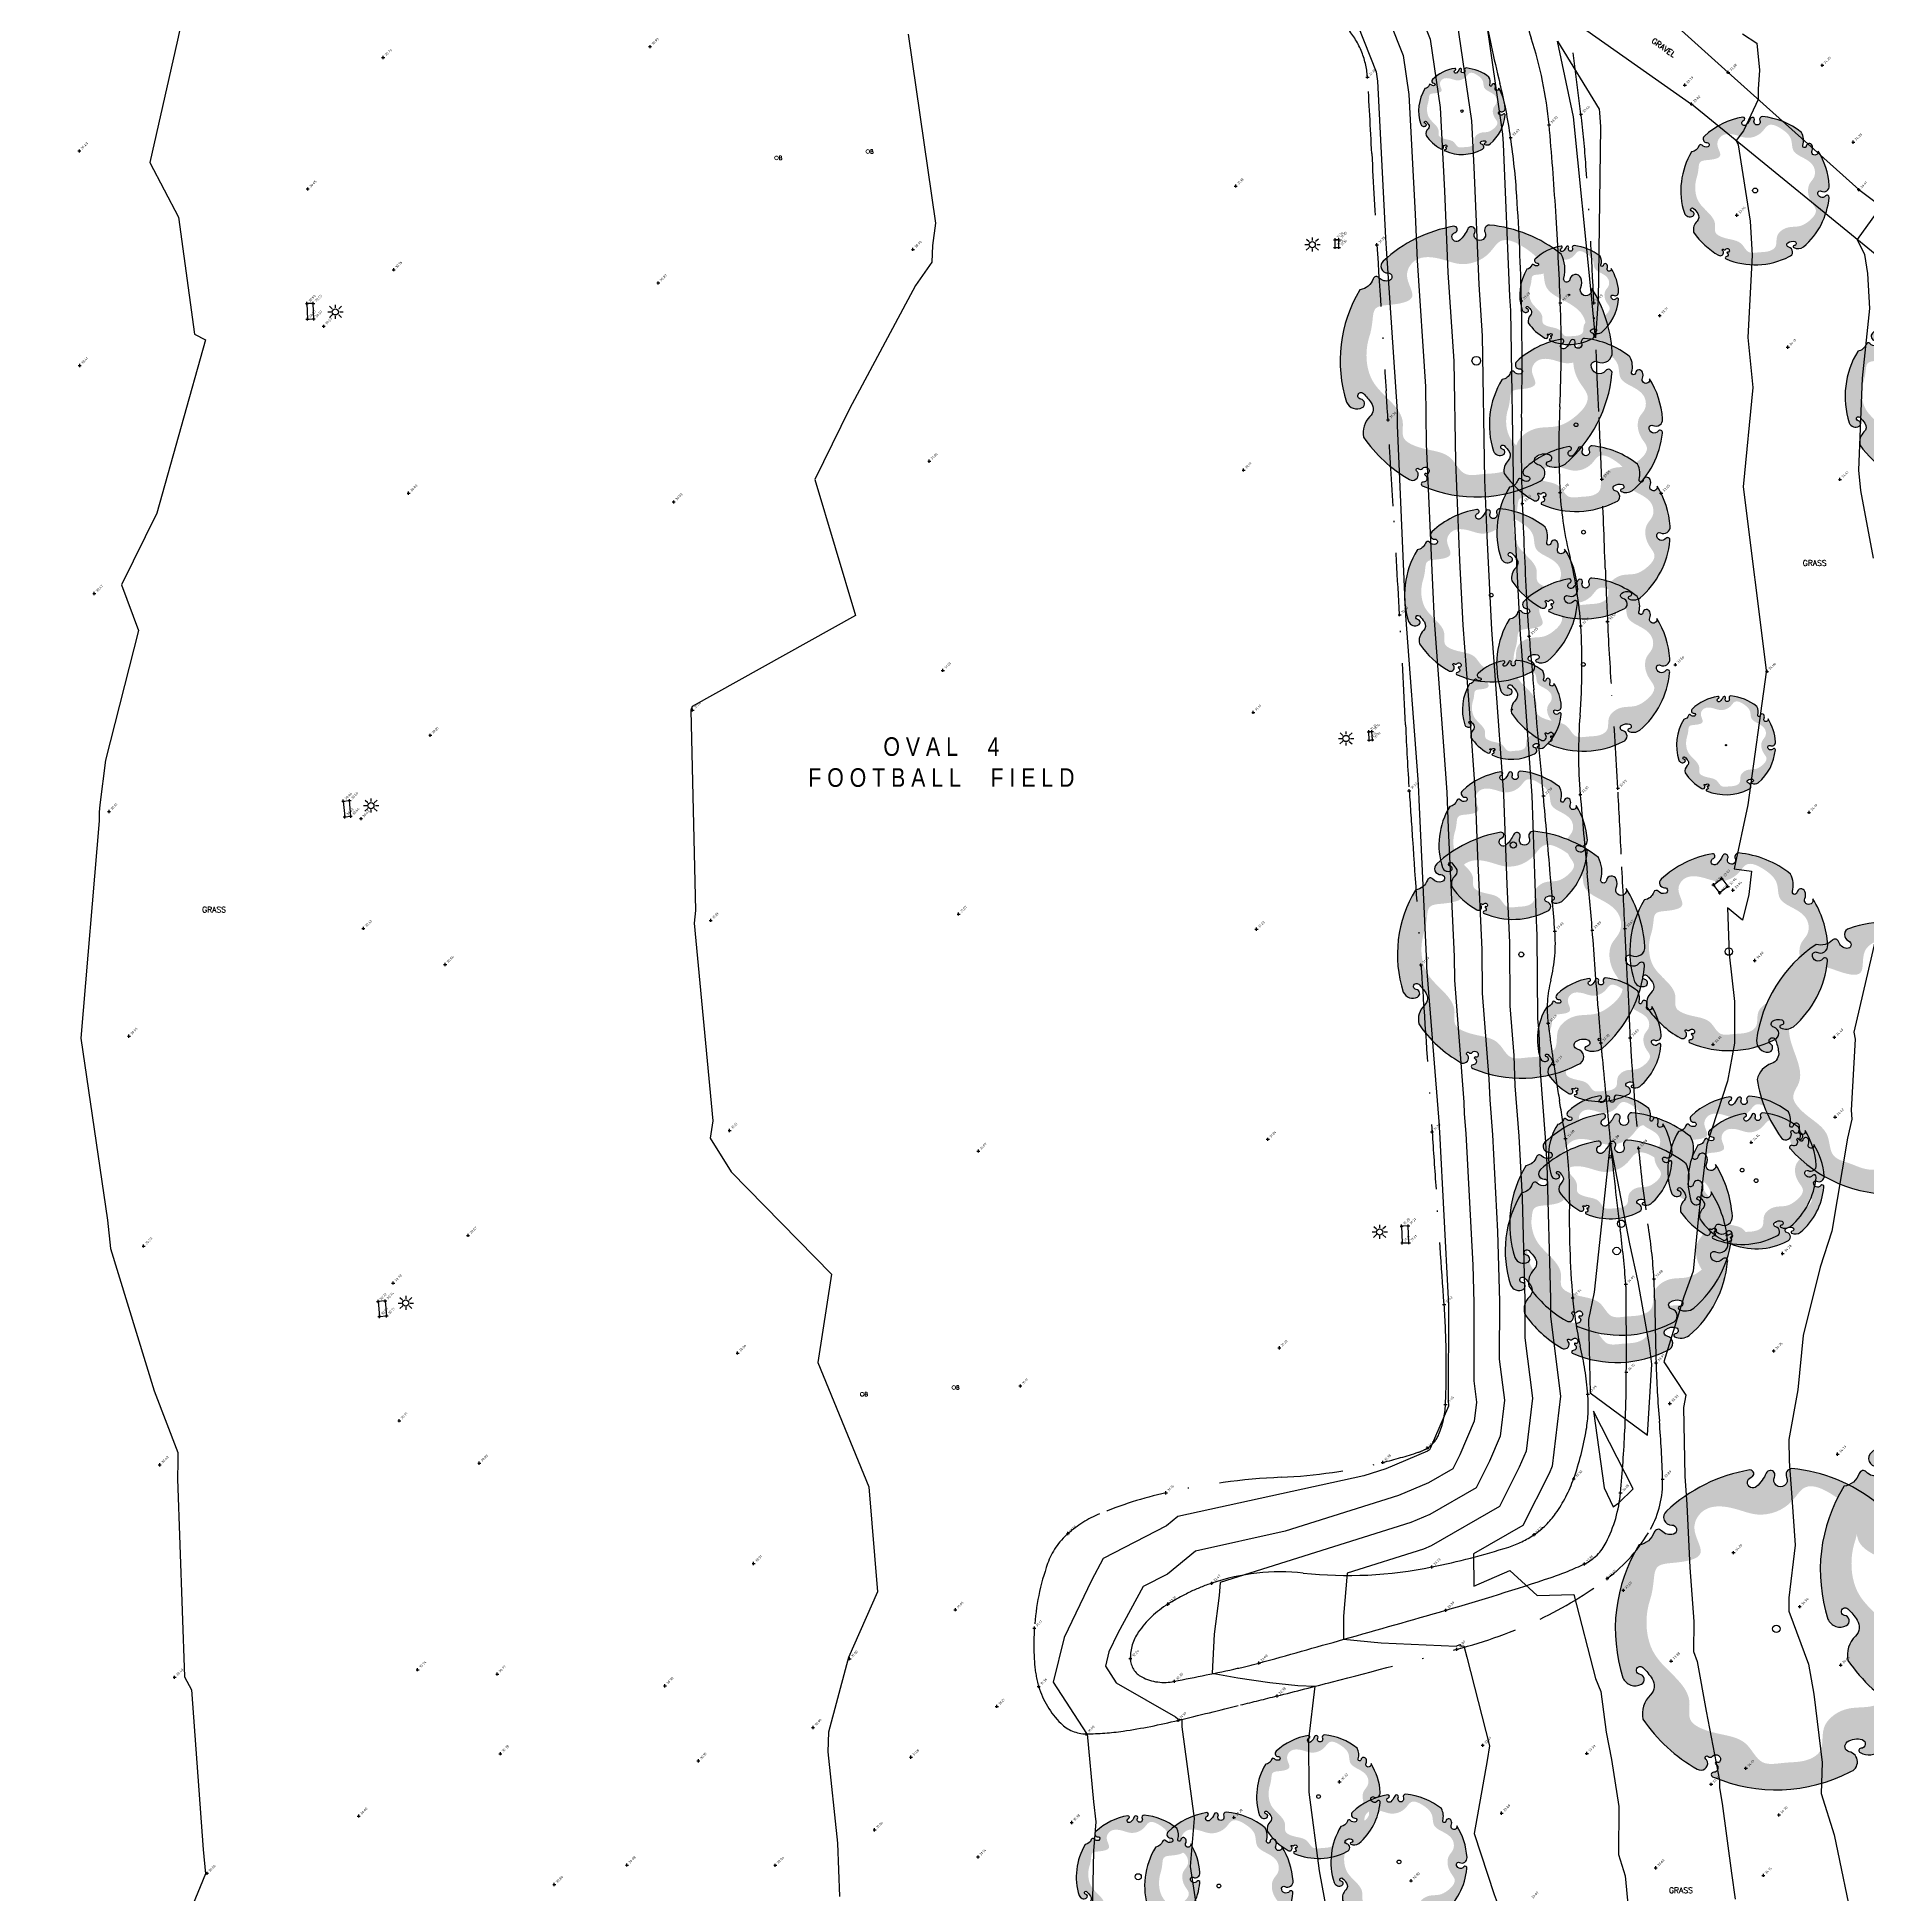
# Model space of a CAD drawing. Header units: metres. Extents: x 245957 to 247358, y 7418632 to 7419642.
# Drawn here: x 246593.6 to 246741.4, y 7418856.2 to 7419006.2 of the extents above; entities that cross this region are included whole.
import ezdxf
from ezdxf.enums import TextEntityAlignment as Align

# ---------------------------------------------------------------- set-up
doc = ezdxf.new("R2010")
doc.units = ezdxf.units.M
doc.linetypes.add('DASHDOT', pattern=[10, 5, -2.5, 0, -2.5])
doc.linetypes.add('PHANTOM', pattern=[2.5, 1.25, -0.25, 0.25, -0.25, 0.25, -0.25])
for name, color, linetype in [('-TEXT', 7, 'Continuous'), ('017_NAIL-L', 8, 'Continuous'), ('102_TOP_OF_BANK', 37, 'PHANTOM'), ('102_TOP_OF_BANK-L', 37, 'PHANTOM'), ('102_TOP_OF_BANK-S', 37, 'PHANTOM'), ('103_TOE_OF_BATTER', 37, 'DASHDOT'), ('103_TOE_OF_BATTER-L', 37, 'DASHDOT'), ('103_TOE_OF_BATTER-S', 37, 'DASHDOT'), ('104_EXISTING_SURFACE-L', 35, 'Continuous'), ('104_EXISTING_SURFACE-S', 35, 'Continuous'), ('201_SINGLE_TREE-H', 63, 'Continuous'), ('201_SINGLE_TREE-S', 96, 'Continuous'), ('405_EDGE_FORMATION', 33, 'Continuous'), ('405_EDGE_FORMATION-L', 33, 'Continuous'), ('405_EDGE_FORMATION-S', 33, 'Continuous'), ('EX-BOLLARD_(SLS)', 89, 'Continuous'), ('Surface_Contours_Major', 4, 'Continuous'), ('Surface_Contours_Minor', 253, 'Continuous')]:
    doc.layers.add(name, color=color, linetype=linetype)
for name, color, linetype, true_color in [('762_UNCLASSIFIED_PIT', 7, 'Continuous', 0xff64ac), ('762_UNCLASSIFIED_PIT-L', 7, 'Continuous', 0xff64ac), ('762_UNCLASSIFIED_PIT-S', 7, 'Continuous', 0xff64ac), ('EX-ELECT_PIT_(SLS)', 7, 'Continuous', 0xffa500), ('EX-LIGHT_(SLS)', 7, 'Continuous', 0xffa500)]:
    doc.layers.add(name, color=color, linetype=linetype, true_color=true_color)
doc.styles.add('BOLD', font='ARIALN.TTF')
doc.styles.add('ISO2.5', font='isocp.shx', dxfattribs={"height": 2.5})
doc.styles.get("Standard").update_dxf_attribs({"font": 'SIMPLEX.shx'})

# ---------------------------------------------------------------- blocks, each defined once
blk = doc.blocks.new('201T')
at = {"layer": '201_SINGLE_TREE-S'}
blk.add_circle((0, 0), 0.5, dxfattribs=at)
blk = doc.blocks.new('201C')
at = {"layer": '201_SINGLE_TREE-H', "transparency": 33554534}
h = blk.add_hatch(color=256, dxfattribs=at)
h.paths.add_polyline_path([(-0.3717, -0.3344, 0.222926), (0.0196, -0.4996, 0.770799), (0.0439, -0.4417, -0.650302), (0.0511, -0.4116, -0.234737), (0.0964, -0.4247, -0.847312), (0.0816, -0.4475, 0.78443), (0.0732, -0.4583, 0.276934), (0.1352, -0.4813, 0.193599), (0.4309, -0.2536, 0.800435), (0.4144, -0.2337, -0.75216), (0.3757, -0.1925, -0.528914), (0.4006, -0.1909, 0.594112), (0.4663, -0.1804, 0.123805), (0.4962, 0.0616, -1.41759), (0.4607, 0.0811, 0.206906), (0.4758, 0.1133, 0.759729), (0.4374, 0.1252, -1.073307), (0.4187, 0.1392, 0.194379), (0.4474, 0.2231, 0.144612), (0.2544, 0.4304, 0.53339), (0.2277, 0.4128, -1.592592), (0.1939, 0.4293, 1.030038), (0.1758, 0.4513, -0.10361), (0.1314, 0.4262, -1.238487), (0.1282, 0.4593, 0.884725), (0.1336, 0.4818, 0.147549), (-0.1551, 0.4753, 0.71725), (-0.1579, 0.4291, -0.864032), (-0.1646, 0.4015, -0.310704), (-0.1946, 0.4266, 0.58143), (-0.2167, 0.4321, -0.281558), (-0.2766, 0.4162), (-0.2775, 0.4159, 0.217121), (-0.4959, 0.0634), (-0.4959, 0.0634, 0.440011), (-0.4522, 0.021, 0.723973), (-0.4442, 0.0516, -1.384648), (-0.4262, 0.0659, -0.051107), (-0.4149, 0.0223, -0.361502), (-0.441, -0.0208, 0.256822), (-0.4937, -0.0791, 0.116166), (-0.4065, -0.2911, 0.67803), (-0.3682, -0.2843, 0.170035), (-0.3696, -0.274, -1.054701), (-0.3596, -0.2696, 0.431903), (-0.3468, -0.2749, -0.910728), (-0.3329, -0.2993, -0.42046), (-0.3418, -0.2976, 1.007885), (-0.3479, -0.3018, -0.766634), (-0.3646, -0.3216, 0.938602), (-0.3717, -0.3344)])
edge = h.paths.add_edge_path(flags=16)
edge.add_spline(control_points=[(-0.3177, 0.2468), (-0.303, 0.2628), (-0.2856, 0.2893), (-0.256, 0.3411), (-0.1928, 0.3155), (-0.0921, 0.286), (-0.1162, 0.3941), (-0.0359, 0.4462), (0.0392, 0.3985), (0.1028, 0.3299), (0.1957, 0.3214), (0.2784, 0.3804), (0.3442, 0.2961), (0.3785, 0.2147), (0.3303, 0.1307), (0.3915, 0.0592), (0.4378, -0.0139), (0.4055, -0.0919), (0.3459, -0.1091), (0.3102, -0.1666), (0.3057, -0.2282), (0.3286, -0.3091), (0.2408, -0.3447), (0.1647, -0.3496), (0.103, -0.3142), (0.0463, -0.3153), (0.0047, -0.3356), (-0.0139, -0.3682), (-0.0327, -0.4069), (-0.0927, -0.4151), (-0.1463, -0.3868), (-0.23, -0.3665), (-0.2245, -0.2773), (-0.2864, -0.2294), (-0.3344, -0.1941), (-0.3737, -0.1409), (-0.3276, -0.0866), (-0.344, -0.0009), (-0.3866, 0.0828), (-0.3665, 0.1796), (-0.3359, 0.2271), (-0.3177, 0.2468)], knot_values=[0, 0, 0, 0, 0.064972, 0.101243, 0.15652, 0.245586, 0.324463, 0.387907, 0.486094, 0.554514, 0.671826, 0.728629, 0.823661, 0.919885, 0.989953, 1.075257, 1.171704, 1.23593, 1.293575, 1.346478, 1.426142, 1.479146, 1.570817, 1.644481, 1.712561, 1.774901, 1.807, 1.846291, 1.885582, 1.928182, 2.007036, 2.074591, 2.151638, 2.226455, 2.293426, 2.340744, 2.397548, 2.47317, 2.587294, 2.673595, 2.754259, 2.754259, 2.754259, 2.754259], degree=3, periodic=0)
at = {"layer": '201_SINGLE_TREE-S'}
blk.add_lwpolyline([(-0.3717, -0.3344, 0.222926), (0.0196, -0.4996, 0.770799), (0.0439, -0.4417, -0.650302), (0.0511, -0.4116, -0.234737), (0.0964, -0.4247, -0.847312), (0.0816, -0.4475, 0.78443), (0.0732, -0.4583, 0.276934), (0.1352, -0.4813, 0.193599), (0.4309, -0.2536, 0.800435), (0.4144, -0.2337, -0.75216), (0.3757, -0.1925, -0.528914), (0.4006, -0.1909, 0.594112), (0.4663, -0.1804, 0.123805), (0.4962, 0.0616, -1.41759), (0.4607, 0.0811, 0.206906), (0.4758, 0.1133, 0.759729), (0.4374, 0.1252, -1.073307), (0.4187, 0.1392, 0.194379), (0.4474, 0.2231, 0.144612), (0.2544, 0.4304, 0.53339), (0.2277, 0.4128, -1.592592), (0.1939, 0.4293, 1.030038), (0.1758, 0.4513, -0.10361), (0.1314, 0.4262, -1.238487), (0.1282, 0.4593, 0.884725), (0.1336, 0.4818, 0.147549), (-0.1551, 0.4753, 0.71725), (-0.1579, 0.4291, -0.864032), (-0.1646, 0.4015, -0.310704), (-0.1946, 0.4266, 0.58143), (-0.2167, 0.4321, -0.281558), (-0.2766, 0.4162), (-0.2775, 0.4159, 0.217121), (-0.4959, 0.0634), (-0.4959, 0.0634, 0.440011), (-0.4522, 0.021, 0.723973), (-0.4442, 0.0516, -1.384648), (-0.4262, 0.0659, -0.051107), (-0.4149, 0.0223, -0.361502), (-0.441, -0.0208, 0.256822), (-0.4937, -0.0791, 0.116166), (-0.4065, -0.2911, 0.67803), (-0.3682, -0.2843, 0.170035), (-0.3696, -0.274, -1.054701), (-0.3596, -0.2696, 0.431903), (-0.3468, -0.2749, -0.910728), (-0.3329, -0.2993, -0.42046), (-0.3418, -0.2976, 1.007885), (-0.3479, -0.3018, -0.766634), (-0.3646, -0.3216, 0.938602), (-0.3717, -0.3344)], format="xyb", dxfattribs=at)
blk = doc.blocks.new('CROSS')
at = {"color": 0, "linetype": 'Continuous'}
for p, q in [((-0.5, 0), (0.5, 0)), ((0, -0.5), (0, 0.5))]:
    blk.add_line(p, q, dxfattribs=at)
blk = doc.blocks.new('BOLR')
at = {"color": 0, "linetype": 'Continuous', "lineweight": 13}
for p, q in [((0.34, 0.17), (0.25, 0.17)), ((0.25, 0.17), (0.25, -0.16)), ((0.34, 0.02), (0.25, 0.02)), ((0.25, 0.02), (0.26, 0.02)), ((0.39, 0.15), (0.34, 0.17)), ((0.34, 0.02), (0.39, 0.04)), ((0.38, 0.01), (0.34, 0.02)), ((0.42, -0.03), (0.38, 0.01)), ((0.41, 0.1), (0.39, 0.15)), ((0.39, 0.04), (0.41, 0.1)), ((0.25, -0.16), (0.34, -0.16)), ((0.25, -0.16), (0.26, -0.16)), ((0.34, -0.16), (0.38, -0.15)), ((0.38, -0.15), (0.42, -0.11)), ((0.43, -0.07), (0.42, -0.03)), ((0.42, -0.11), (0.43, -0.07))]:
    blk.add_line(p, q, dxfattribs=at)
blk.add_circle((0, 0), 0.15, dxfattribs=at)
blk = doc.blocks.new('G')
at = {"layer": '-TEXT'}
blk.add_text('GRASS', height=0.45, dxfattribs=at).set_placement((0.02, -0.24), align=Align.CENTER)
blk = doc.blocks.new('GR')
at = {"layer": '-TEXT'}
blk.add_text('GRAVEL', height=0.45, dxfattribs=at).set_placement((0.04, -0.22), align=Align.CENTER)
blk = doc.blocks.new('1221')
at = {"layer": 'EX-LIGHT_(SLS)'}
for p, q in [((246717.41, 7418812.92), (246717.67, 7418812.92)), ((246717.77, 7418812.7), (246717.53, 7418812.48)), ((246717.54, 7418813.37), (246717.76, 7418813.17)), ((246718.01, 7418813.49), (246718.01, 7418813.26)), ((246718.51, 7418813.37), (246718.28, 7418813.16)), ((246718.28, 7418812.69), (246718.51, 7418812.48)), ((246718.38, 7418812.92), (246718.65, 7418812.92)), ((246718.01, 7418812.6), (246718.01, 7418812.36))]:
    blk.add_line(p, q, dxfattribs=at)
blk.add_circle((246718.01, 7418812.92), 0.25, dxfattribs=at)

msp = doc.modelspace()

# ---------------------------------------------------------------- linework, layer by layer
at = {"layer": '102_TOP_OF_BANK', "ltscale": 10}
for points in [[(246685.39, 7418873.45, 0.004877), (246690.5, 7418874.5, 0.01433), (246692.22, 7418874.92, 0.001489), (246699.07, 7418876.84, 0.001237), (246707.3, 7418879.19, 0.010361), (246715.81, 7418881.84, 0.031749), (246718.5, 7418882.93, 0.164546), (246720.25, 7418884.65, 0.094628), (246721.41, 7418888.67, 0.010791), (246721.76, 7418893.68, 0.011457), (246721.88, 7418898.41, 0.002103), (246721.87, 7418904.79, 0.018556), (246721.84, 7418905.51, 0.011873), (246721.39, 7418909.9, -0.007486), (246720.6, 7418916.87, -0.000407), (246719.93, 7418923.8, -0.002374), (246719.82, 7418924.99, -0.003906), (246719.6, 7418927.77, 0.001717), (246719.13, 7418934.1, 0.004914), (246718.73, 7418938.7, -0.003568), (246718.16, 7418945.05, -0.040433), (246718.14, 7418951.43, 0.035623), (246718.2, 7418958.66, 0.045779), (246717.34, 7418964.16, -0.04777), (246716.53, 7418969.43, -0.02598), (246716.51, 7418976.34, 0.021381), (246716.55, 7418984.74, 0.006575), (246716.18, 7418992.12, 0.006952), (246715.64, 7418999.1, 0.056101), (246714.2, 7419006.09, -0.093938), (246713.65, 7419010.35, -0.003643)], [(246710.37, 7419008.61, 0.018688), (246711.68, 7419002.44, -0.026502), (246712.54, 7418998.07, -0.018991), (246713.04, 7418993.33, -0.010724), (246713.41, 7418984.88, -0.010666), (246713.42, 7418975.47, 0.014478), (246713.48, 7418968.53, 0.003415), (246713.82, 7418960.91, 0.008421), (246714.03, 7418957.82, 0.001661), (246714.42, 7418953.48, -0.000844), (246715.19, 7418944.92, -0.000988), (246715.74, 7418938.62, -0.001357), (246716.11, 7418934.02, -0.081479), (246715.78, 7418930.06, 0.092879), (246715.57, 7418926.57, 0.002972), (246715.77, 7418924.99, 0.002681), (246716.02, 7418923.25, 0.005121), (246716.48, 7418920.35, -0.004816), (246716.97, 7418917.26, -0.042133), (246717.29, 7418912.3, 0.026488), (246717.55, 7418904.42, 0.035461), (246718.16, 7418900.51, -0.035809), (246718.77, 7418896.64, -0.062503), (246718.65, 7418893.75, -0.044368), (246717.63, 7418889.81, -0.068321), (246716.17, 7418887, -0.089297), (246714.44, 7418885.29, -0.073336), (246712.39, 7418884.29, -0.025938), (246706.19, 7418882.68, -0.077441), (246695.8, 7418882.19, 0.108808), (246688.41, 7418881.37, 0.029754), (246686.68, 7418880.67, 0.026977), (246684.87, 7418879.68, 0.103466), (246682.48, 7418877.41, 0.156865), (246681.84, 7418875.29, 0.275264), (246682.76, 7418873.8, 0.173611), (246685.39, 7418873.45)]]:
    msp.add_lwpolyline(points, format="xyb", dxfattribs=at)
at = {"layer": '103_TOE_OF_BATTER'}
msp.add_lwpolyline([(246699.28, 7419006.97, -0.083201), (246700.47, 7419005.1, -0.083834), (246700.98, 7419002.96, -0.004451), (246701.33, 7418996.79, 0.003725), (246701.74, 7418989.42, 0.000106), (246702.49, 7418977.64, -0.000529), (246702.64, 7418975.29, -0.000395), (246703.06, 7418968.31, -0.000315), (246703.58, 7418959.55, -0.002841), (246704.05, 7418950.66, 0.004758), (246704.35, 7418945.35, 0.000145), (246704.62, 7418941.4, 0.000057), (246705.3, 7418931.28, 0.000011), (246705.49, 7418928.48, 0.000003), (246706.2, 7418917.81, 0.000938), (246706.52, 7418913.18, -0.000466), (246707.17, 7418903.88, -0.014093), (246707.34, 7418899.9, -0.013716), (246707.28, 7418895.8, -0.088396), (246706.74, 7418893.39, -0.15409), (246705.81, 7418892.28, -0.062874), (246705.08, 7418891.94, -0.017023), (246702.22, 7418891.12, -0.049975), (246694.01, 7418889.92, 0.044159), (246684.71, 7418888.67, 0.043114), (246679.34, 7418886.96, 0.08176), (246676.8, 7418885.38, 0.127836), (246675.16, 7418882.96, 0.069246), (246674.09, 7418877.74, 0.035212), (246674.1, 7418874.89, 0.053286), (246674.44, 7418873.03, 0.125425), (246676.22, 7418870.06, 0.198698), (246678.28, 7418869.21, 0.036063), (246681.25, 7418869.43, 0.023673), (246685.69, 7418870.3, 0.00039), (246690.74, 7418871.54, 0.000669), (246693.68, 7418872.27, 0.00234), (246698.15, 7418873.41, 0.00104), (246708.2, 7418876.04, 0.045327), (246714.92, 7418878.48, 0.051309), (246720.34, 7418881.75, 0.104723), (246723.83, 7418885.74, 0.135064), (246724.81, 7418889.76, 0.014363), (246724.55, 7418894.45, -0.014276), (246724.28, 7418899.17, -0.00349), (246724.17, 7418904.23, 0.010281), (246724.11, 7418905.95, 0.026732), (246723.62, 7418910.39, -0.019395), (246722.87, 7418916.49, -0.002165), (246722.32, 7418923.23, -0.00671), (246722.19, 7418925.41, -0.001171), (246721.98, 7418929.84, 0.001184), (246721.77, 7418934.22, 0.000311), (246721.47, 7418940.23, 0.000353), (246721.2, 7418945.54, 0.005926), (246720.72, 7418953.06, -0.0075), (246720.36, 7418959, -0.00234), (246720.18, 7418963.32, 0.00141), (246719.9, 7418970.49, 0.000684), (246719.66, 7418975.95, 0.000426), (246719.26, 7418984.72, 0.005465), (246718.62, 7418995.8, 0.014539), (246718.22, 7418999.95), (246717.23, 7419007.74)], format="xyb", dxfattribs=at)
at = {"layer": '405_EDGE_FORMATION'}
for p, q in [((246730.1, 7419003.33), (246718.28, 7419013.98)), ((246717.23, 7419007.74), (246727.15, 7419000.78)), ((246730.1, 7419003.33), (246740.64, 7418993.87)), ((246748.43, 7418983.36), (246727.15, 7419000.78)), ((246740.64, 7418993.87), (246751.39, 7418985.84))]:
    msp.add_line(p, q, dxfattribs=at)
at = {"layer": '762_UNCLASSIFIED_PIT'}
for p, q in [((246698.68, 7418989.83), (246698.37, 7418989.83)), ((246698.37, 7418989.21), (246698.37, 7418989.83)), ((246698.68, 7418989.21), (246698.68, 7418989.83)), ((246698.37, 7418989.21), (246698.68, 7418989.21)), ((246615.87, 7418984.69), (246615.36, 7418984.68)), ((246615.36, 7418984.68), (246615.4, 7418983.42)), ((246615.91, 7418983.43), (246615.87, 7418984.69)), ((246615.4, 7418983.42), (246615.91, 7418983.43)), ((246701.34, 7418950.12), (246701.08, 7418950.1)), ((246701.11, 7418949.44), (246701.08, 7418950.1)), ((246701.11, 7418949.44), (246701.38, 7418949.46)), ((246701.38, 7418949.46), (246701.34, 7418950.12)), ((246618.29, 7418944.51), (246618.8, 7418944.55)), ((246618.29, 7418944.51), (246618.41, 7418943.23)), ((246618.41, 7418943.23), (246618.89, 7418943.28)), ((246618.89, 7418943.28), (246618.8, 7418944.55)), ((246704.28, 7418910.21), (246703.74, 7418910.19)), ((246703.74, 7418910.19), (246703.79, 7418908.84)), ((246704.33, 7418908.86), (246704.28, 7418910.21)), ((246703.79, 7418908.84), (246704.33, 7418908.86)), ((246621.67, 7418904.16), (246621.1, 7418904.11)), ((246621.1, 7418904.11), (246621.21, 7418902.9)), ((246621.21, 7418902.9), (246621.78, 7418902.95)), ((246621.67, 7418904.16), (246621.78, 7418902.95))]:
    msp.add_line(p, q, dxfattribs=at)
at = {"layer": 'EX-ELECT_PIT_(SLS)'}
for p, q in [((246728.92, 7418937.76), (246729.58, 7418938.27)), ((246729.42, 7418937.1), (246728.92, 7418937.76)), ((246730.08, 7418937.62), (246729.42, 7418937.1)), ((246729.58, 7418938.27), (246730.08, 7418937.62))]:
    msp.add_line(p, q, dxfattribs=at)
at = {"layer": 'Surface_Contours_Major'}
for points, elevation in [([(246663.89, 7419006.41), (246666.11, 7418991.17), (246665.87, 7418989.36), (246665.82, 7418988.01), (246664.5, 7418986.14), (246659.17, 7418976.18), (246656.37, 7418970.48), (246659.64, 7418959.49), (246646.46, 7418952.14), (246646.36, 7418951.85), (246646.73, 7418935.69), (246646.62, 7418934.66), (246648.12, 7418918.71), (246647.92, 7418917.3), (246649.6, 7418914.59), (246657.71, 7418906.31), (246656.61, 7418899.2), (246660.71, 7418889.15), (246661.42, 7418880.67), (246659.07, 7418875.37), (246658.91, 7418874.78), (246657.47, 7418869.34), (246657.4, 7418867.76), (246658.19, 7418860.39), (246658.35, 7418856.07)], 31), ([(246702.76, 7419007.48), (246703.86, 7419004.7), (246704.32, 7419001.55), (246704.82, 7418991.88), (246704.98, 7418988.16), (246705.66, 7418977.99), (246705.73, 7418973.36), (246706.22, 7418961.95), (246706.37, 7418959.09), (246707.13, 7418948.93), (246707.4, 7418945.23), (246707.5, 7418942.32), (246707.99, 7418931.96), (246708, 7418930.04), (246708.77, 7418920.21), (246708.8, 7418919.25), (246708.93, 7418917.67), (246709.49, 7418907.04), (246709.57, 7418904), (246709.56, 7418897.72), (246709.78, 7418895.99), (246709.6, 7418894.46), (246708.45, 7418891.73), (246707.88, 7418890.61), (246705.92, 7418889.48), (246703.48, 7418888.44), (246694.34, 7418885.56), (246687.09, 7418883.97), (246684.83, 7418882.11), (246682.87, 7418881.1), (246680.82, 7418877.33), (246680.11, 7418875.84), (246679.82, 7418874.67), (246680.69, 7418873.33), (246685.47, 7418870.59), (246685.68, 7418870.42), (246685.83, 7418870.4), (246685.99, 7418870.37), (246685.99, 7418869.78), (246686.98, 7418862.37), (246686.67, 7418858.49), (246687.41, 7418853.6)], 32), ([(246708.22, 7419007.32), (246709.37, 7418999.42), (246709.56, 7418995.68), (246709.97, 7418986.22), (246710.25, 7418982.07), (246710.42, 7418970.44), (246710.61, 7418965.93), (246711, 7418958.33), (246711.3, 7418954.31), (246711.97, 7418945.05), (246712.22, 7418937.78), (246712.44, 7418933.09), (246712.48, 7418927.98), (246712.79, 7418923.97), (246712.89, 7418921.52), (246713.2, 7418917.45), (246713.47, 7418912.47), (246713.69, 7418904.22), (246713.69, 7418901.18), (246714.3, 7418896.31), (246713.8, 7418892.03), (246713.24, 7418890.73), (246711.64, 7418887.56), (246706.12, 7418884.38), (246705.51, 7418884.12), (246699.35, 7418882.18), (246699.05, 7418878.72), (246699.04, 7418876.85), (246702.1, 7418876.55), (246708.13, 7418876.28), (246708.45, 7418876.42), (246708.58, 7418876.3), (246708.76, 7418876.31), (246709, 7418875.4), (246710.82, 7418868.25), (246710.64, 7418867.05), (246709.59, 7418861.16), (246711.2, 7418856.25), (246712.74, 7418852.16)], 33), ([(246731.25, 7419006.46), (246732.43, 7419005.7), (246732.64, 7419003.52), (246732.53, 7419001.97), (246732.53, 7419001.15), (246731.33, 7418998.63), (246730.75, 7418997.83), (246730.91, 7418997.5), (246731.89, 7418991.33), (246732.04, 7418988.59), (246731.7, 7418981.94), (246732.09, 7418977.9), (246731.3, 7418969.87), (246733.17, 7418955.09), (246733.18, 7418954.98), (246733.16, 7418954.91), (246731.7, 7418944.22), (246730.58, 7418939.03), (246731.98, 7418938.84), (246731.77, 7418936.98), (246731.25, 7418934.89), (246730.06, 7418935.88), (246730.18, 7418932.16), (246730.61, 7418928.33), (246730.61, 7418924.97), (246730.04, 7418921.91), (246728.39, 7418916.78), (246727.71, 7418911), (246727.27, 7418906.57), (246726.53, 7418904.49), (246724.91, 7418899.23), (246726.68, 7418896.54), (246726.5, 7418895.55), (246726.61, 7418890.02), (246726.77, 7418887.73), (246727.02, 7418882.64), (246727.33, 7418878.28), (246727.3, 7418875.85), (246727.6, 7418875.04), (246728.32, 7418871.04), (246729.39, 7418865.44), (246729.39, 7418864.84), (246729.61, 7418863.59), (246730.38, 7418857.96), (246730.68, 7418855.87)], 34)]:
    msp.add_lwpolyline(points, dxfattribs=dict(at, elevation=elevation))
at = {"layer": 'Surface_Contours_Major', "elevation": 34}
for points in [[(246720.58, 7418916.91), (246720.56, 7418916.88), (246720.54, 7418916.64), (246719.29, 7418904.87), (246718.83, 7418902.65), (246718.96, 7418896.74), (246723.6, 7418893.33), (246723.93, 7418899.06), (246723.75, 7418900.55), (246722.83, 7418905.7), (246722.15, 7418908.78), (246720.61, 7418916.87), (246720.61, 7418916.91), (246720.59, 7418916.97)], [(246722.43, 7418889), (246719.23, 7418895.26), (246720.08, 7418889.07), (246720.83, 7418887.53), (246721.28, 7418887.86)]]:
    msp.add_lwpolyline(points, close=True, dxfattribs=at)
at = {"layer": 'Surface_Contours_Minor'}
for points, elevation in [([(246605.85, 7419010.36), (246604.92, 7419005.93), (246602.68, 7418996.05), (246604.98, 7418991.64), (246606.29, 7418982.2), (246607.17, 7418981.74), (246603.23, 7418967.76), (246600.38, 7418961.96), (246601.77, 7418958.28), (246599.1, 7418947.82), (246598.65, 7418944.21), (246598.58, 7418943.61), (246598.59, 7418942.91), (246597.11, 7418925.37), (246599.26, 7418910.69), (246599.51, 7418908.4), (246603.03, 7418896.91), (246604.94, 7418891.92), (246604.93, 7418891.2), (246604.91, 7418889.79), (246605.48, 7418873.8), (246606.03, 7418872.75), (246606.97, 7418859.88), (246607.16, 7418857.91), (246605.5, 7418853.84)], 30.5), ([(246705.31, 7419007.86), (246706.04, 7419006.01), (246706.84, 7419000.49), (246707.19, 7418993.78), (246707.47, 7418987.19), (246707.96, 7418980.03), (246708.08, 7418971.9), (246708.42, 7418963.94), (246708.68, 7418958.71), (246709.22, 7418951.62), (246709.68, 7418945.14), (246709.86, 7418940.05), (246710.21, 7418932.53), (246710.24, 7418929.01), (246710.78, 7418922.09), (246710.85, 7418920.38), (246711.07, 7418917.56), (246711.48, 7418909.75), (246711.63, 7418904.11), (246711.62, 7418899.45), (246712.04, 7418896.15), (246711.7, 7418893.24), (246710.84, 7418891.23), (246709.76, 7418889.08), (246706.02, 7418886.93), (246704.49, 7418886.28), (246689.09, 7418881.42), (246689, 7418880.38), (246688.61, 7418877.26), (246688.43, 7418874.1), (246690.52, 7418873.72), (246693.09, 7418873.35), (246695.36, 7418873.12), (246696.73, 7418873.06), (246696.23, 7418868.76), (246696.24, 7418864.51), (246697.08, 7418858.16), (246697.95, 7418853.47)], 32.5), ([(246710.48, 7419008.07), (246711.89, 7418998.35), (246711.93, 7418997.58), (246712.46, 7418985.25), (246712.54, 7418984.11), (246712.77, 7418968.98), (246712.81, 7418967.92), (246713.32, 7418957.94), (246713.39, 7418956.99), (246714.26, 7418944.96), (246714.58, 7418935.5), (246714.66, 7418933.66), (246714.72, 7418926.95), (246714.81, 7418925.86), (246714.93, 7418922.65), (246715.34, 7418917.34), (246715.45, 7418915.19), (246715.75, 7418904.33), (246715.75, 7418902.91), (246716.56, 7418896.48), (246715.89, 7418890.82), (246715.64, 7418890.22), (246713.52, 7418886.03), (246709.55, 7418883.75), (246709.58, 7418881.14), (246712.48, 7418882.39), (246714.68, 7418880.37), (246717.63, 7418880.47), (246719.39, 7418873.67), (246719.81, 7418872.62), (246720.25, 7418869.35), (246720.69, 7418867.14), (246721.27, 7418863.34), (246721.24, 7418859.46), (246721.8, 7418857.76), (246722.03, 7418855.2)], 33.5), ([(246700.21, 7419007.11), (246701.68, 7419003.38), (246701.79, 7419002.62), (246702.45, 7418989.98), (246702.48, 7418989.13), (246703.37, 7418975.95), (246703.39, 7418974.82), (246704.03, 7418959.96), (246704.05, 7418959.48), (246705.05, 7418946.24), (246705.11, 7418945.32), (246705.14, 7418944.6), (246705.76, 7418931.4), (246705.76, 7418931.07), (246706.76, 7418918.33), (246706.76, 7418918.12), (246706.79, 7418917.78), (246707.5, 7418904.32), (246707.51, 7418903.89), (246707.5, 7418895.99), (246707.52, 7418895.82), (246707.51, 7418895.67), (246706.05, 7418892.24), (246706, 7418892.13), (246705.82, 7418892.03), (246702.46, 7418890.61), (246700.7, 7418890.05), (246685.68, 7418886.76), (246684.76, 7418886), (246679.65, 7418883.37), (246678.69, 7418881.6), (246676.49, 7418876.99), (246675.6, 7418873.38), (246678.3, 7418869.25), (246678.34, 7418869.22), (246678.85, 7418863.73), (246679.06, 7418862.12), (246678.87, 7418859.76), (246678.7, 7418851.93)], 31.5), ([(246742.05, 7418991.96), (246740.51, 7418989.84), (246741.1, 7418988.63), (246741.34, 7418987.09), (246741.5, 7418984.28), (246740.93, 7418978.65), (246740.62, 7418971.23), (246740.79, 7418969.58), (246741.81, 7418964.12)], 34.5), ([(246742.16, 7418934.06), (246740.24, 7418925.86), (246740.36, 7418925.29), (246740.04, 7418919.56), (246740.1, 7418918.83), (246739.74, 7418917.31), (246738.46, 7418909.79), (246737.53, 7418906.89), (246736.15, 7418901.38), (246735.72, 7418896.99), (246735, 7418892.98), (246735.03, 7418891.23), (246735.24, 7418888.29), (246735.51, 7418884.44), (246735.01, 7418880.19), (246734.99, 7418879.11), (246736.58, 7418874.83), (246737.02, 7418872.4), (246737.69, 7418866.91), (246737.62, 7418864.4), (246738.65, 7418861.06), (246740.25, 7418853.41)], 34.5)]:
    msp.add_lwpolyline(points, dxfattribs=dict(at, elevation=elevation))
at = {"layer": 'Surface_Contours_Minor', "elevation": 33.5}
msp.add_lwpolyline([(246719.7, 7419000.37), (246719.71, 7419000.09), (246719.79, 7418998.94), (246719.6, 7418984.92), (246719.59, 7418984.65), (246719.39, 7418981.9), (246719.11, 7418984.72), (246719.04, 7418985.6), (246717.61, 7418999.75), (246716.33, 7419005.86)], close=True, dxfattribs=at)

# ---------------------------------------------------------------- block references
at = {"layer": '-TEXT', "rotation": 324.9417224249583}
msp.add_blockref('GR', (246724.86, 7419005.35), dxfattribs=at)
at = {"layer": '-TEXT'}
for p in [(246737.07, 7418963.74, 34), (246607.84, 7418935.76), (246726.27, 7418856.6, 34)]:
    msp.add_blockref('G', p, dxfattribs=at)
at = {"layer": '017_NAIL-L', "color": 1}
for p in [(-21.49, 176.51), (-100.36, 171.08), (-18.77, 136.64), (-97.49, 131.22), (-16.05, 96.81), (-94.68, 91.07)]:
    msp.add_blockref('1221', p, dxfattribs=at)
at = {"layer": '102_TOP_OF_BANK-S', "xscale": 0.25, "yscale": 0.25, "zscale": 0.25}
for p in [(246715.64, 7418999.1), (246712.54, 7418998.07), (246713.41, 7418984.88), (246716.55, 7418984.74), (246713.48, 7418968.53), (246716.53, 7418969.43), (246718.2, 7418958.66), (246714.03, 7418957.82), (246715.19, 7418944.92), (246718.16, 7418945.05), (246719.13, 7418934.1), (246716.11, 7418934.02), (246715.57, 7418926.57), (246719.82, 7418924.99), (246716.02, 7418923.25), (246716.97, 7418917.26), (246720.6, 7418916.87), (246717.55, 7418904.42), (246721.84, 7418905.51), (246721.88, 7418898.41), (246718.77, 7418896.64), (246717.63, 7418889.81), (246721.41, 7418888.67), (246714.44, 7418885.29), (246706.19, 7418882.68), (246718.5, 7418882.93), (246688.41, 7418881.37), (246684.87, 7418879.68), (246707.3, 7418879.19), (246681.84, 7418875.29), (246692.22, 7418874.92), (246685.39, 7418873.45)]:
    msp.add_blockref('CROSS', p, dxfattribs=at)
at = {"layer": '103_TOE_OF_BATTER-S', "xscale": 0.25, "yscale": 0.25, "zscale": 0.25}
for p in [(246700.98, 7419002.96), (246718.22, 7418999.95), (246701.74, 7418989.42), (246719.26, 7418984.72), (246702.64, 7418975.29), (246719.9, 7418970.49), (246703.58, 7418959.55), (246720.36, 7418959), (246704.35, 7418945.35), (246721.2, 7418945.54), (246721.77, 7418934.22), (246705.3, 7418931.28), (246722.19, 7418925.41), (246706.2, 7418917.81), (246722.87, 7418916.49), (246724.11, 7418905.95), (246707.17, 7418903.88), (246724.28, 7418899.17), (246707.28, 7418895.8), (246705.81, 7418892.28), (246702.22, 7418891.12), (246724.81, 7418889.76), (246684.71, 7418888.67), (246676.8, 7418885.38), (246720.34, 7418881.75), (246674.09, 7418877.74), (246708.2, 7418876.04), (246674.44, 7418873.03), (246693.68, 7418872.27), (246685.69, 7418870.3), (246678.28, 7418869.21)]:
    msp.add_blockref('CROSS', p, dxfattribs=at)
at = {"layer": '104_EXISTING_SURFACE-S', "xscale": 0.25, "yscale": 0.25, "zscale": 0.25}
for p in [(246621.51, 7419004.54), (246643.06, 7419005.42), (246737.7, 7419003.91), (246726.6, 7419002.31), (246740.2, 7418997.7), (246596.99, 7418996.99), (246690.34, 7418994.16), (246730.8, 7418991.81), (246664.28, 7418989.05), (246622.36, 7418987.4), (246643.72, 7418986.34), (246724.58, 7418983.7), (246734.92, 7418981.15), (246597.01, 7418979.67), (246665.6, 7418971.95), (246690.98, 7418971.23), (246739.13, 7418970.48), (246623.57, 7418969.37), (246644.97, 7418968.66), (246724.69, 7418969.36), (246598.19, 7418961.27), (246666.7, 7418955.06), (246725.84, 7418955.52), (246733.24, 7418954.98), (246646.49, 7418951.86), (246691.76, 7418951.67), (246625.32, 7418949.82), (246599.38, 7418943.67), (246736.63, 7418943.6), (246730.49, 7418937.32), (246647.96, 7418934.88), (246667.97, 7418935.39), (246692.02, 7418934.17), (246626.52, 7418931.32), (246732.25, 7418931.64), (246600.99, 7418925.53), (246738.68, 7418925.44), (246728.88, 7418924.87), (246649.48, 7418917.92), (246738.74, 7418919), (246669.57, 7418916.26), (246692.94, 7418917.21), (246731.97, 7418916.96), (246602.17, 7418908.59), (246628.37, 7418909.45), (246734.5, 7418907.99), (246650.13, 7418899.95), (246693.87, 7418900.37), (246733.78, 7418900.12), (246672.96, 7418897.3), (246725.39, 7418895.88), (246603.47, 7418890.93), (246629.27, 7418891.06), (246738.94, 7418891.79), (246730.53, 7418883.84), (246651.42, 7418882.96), (246721.64, 7418880.8), (246667.71, 7418879.23), (246735.88, 7418879.48), (246630.72, 7418874.04), (246659.17, 7418875.27), (246725.5, 7418875.09), (246739.19, 7418874.76), (246604.67, 7418873.78), (246644.26, 7418873.09), (246671.06, 7418871.43), (246656.22, 7418869.72), (246710.29, 7418868.29), (246630.98, 7418867.61), (246646.96, 7418867.03), (246664.12, 7418867.33), (246718.69, 7418867.63), (246698.72, 7418865.34), (246728.73, 7418865.14), (246731.53, 7418866.43), (246619.54, 7418862.57), (246677.1, 7418862.05), (246690.2, 7418862.47), (246711.81, 7418862.81), (246734.2, 7418862.66), (246661.19, 7418861.46), (246669.54, 7418859.27), (246607.29, 7418857.95), (246641.19, 7418858.62), (246653.17, 7418858.6), (246724.25, 7418858.39), (246732.95, 7418857.78), (246635.33, 7418857.05), (246704.5, 7418857.35)]:
    msp.add_blockref('CROSS', p, dxfattribs=at)
at = {"layer": '201_SINGLE_TREE-S', "rotation": 25}
for name, p, xscale, yscale, zscale in [('201C', (246708.61, 7419000.21), 7, 7, 7), ('201C', (246732.28, 7418993.8), 12, 12, 12), ('201T', (246708.61, 7419000.21), 0.2, 0.2, 0.2), ('201C', (246709.77, 7418980.06), 22, 22, 22), ('201T', (246732.28, 7418993.8), 0.4, 0.4, 0.4), ('201C', (246717.27, 7418985.37), 8, 8, 8), ('201T', (246717.27, 7418985.37), 0.1, 0.1, 0.1), ('201C', (246746.54, 7418977.18), 14, 14, 14), ('201C', (246717.82, 7418974.89), 14, 14, 14), ('201T', (246709.77, 7418980.06), 0.7, 0.7, 0.7), ('201C', (246718.43, 7418966.22), 14, 14, 14), ('201T', (246717.82, 7418974.89), 0.3, 0.3, 0.3), ('201C', (246710.97, 7418961.14), 14, 14, 14), ('201T', (246718.43, 7418966.22), 0.3, 0.3, 0.3), ('201C', (246718.41, 7418955.54), 14, 14, 14), ('201T', (246710.97, 7418961.14), 0.3, 0.3, 0.3), ('201C', (246712.64, 7418951.89), 8, 8, 8), ('201T', (246718.41, 7418955.54), 0.3, 0.3, 0.3), ('201C', (246729.93, 7418949.02), 8, 8, 8), ('201T', (246712.64, 7418951.89), 0.1, 0.1, 0.1), ('201C', (246712.75, 7418940.96), 12, 12, 12), ('201T', (246729.93, 7418949.02), 0.1, 0.1, 0.1), ('201C', (246713.4, 7418932.13), 20, 20, 20), ('201C', (246730.16, 7418932.36), 16, 16, 16), ('201T', (246712.75, 7418940.96), 0.5, 0.5, 0.5), ('201T', (246730.16, 7418932.36), 0.6, 0.6, 0.6), ('201C', (246719.7, 7418925.26), 10, 10, 10), ('201T', (246713.4, 7418932.13), 0.4, 0.4, 0.4), ('201T', (246719.7, 7418925.26), 0.2, 0.2, 0.2), ('201C', (246721.46, 7418910.39), 18, 18, 18), ('201C', (246720.59, 7418915.79), 10, 10, 10), ('201C', (246731.23, 7418914.72), 12, 12, 12), ('201C', (246732.36, 7418913.87), 11, 11, 11), ('201C', (246721.1, 7418908.19), 18, 18, 18), ('201T', (246720.59, 7418915.79), 0.2, 0.2, 0.2), ('201T', (246731.23, 7418914.72), 0.3, 0.3, 0.3), ('201T', (246732.36, 7418913.87), 0.3, 0.3, 0.3), ('201T', (246721.46, 7418910.39), 0.6, 0.6, 0.6), ('201T', (246721.1, 7418908.19), 0.6, 0.6, 0.6), ('201C', (246750.54, 7418882.43), 26, 26, 26), ('201C', (246733.99, 7418877.69), 26, 26, 26), ('201T', (246733.99, 7418877.69), 0.6, 0.6, 0.6), ('201C', (246697.03, 7418864.15), 10, 10, 10), ('201C', (246703.53, 7418858.87), 11, 11, 11), ('201C', (246682.47, 7418857.67), 10, 10, 10), ('201C', (246688.99, 7418856.93), 12, 12, 12), ('201T', (246697.03, 7418864.15), 0.3, 0.3, 0.3), ('201T', (246682.47, 7418857.67), 0.5, 0.5, 0.5), ('201T', (246703.53, 7418858.87), 0.3, 0.3, 0.3), ('201T', (246688.99, 7418856.93), 0.3, 0.3, 0.3)]:
    msp.add_blockref(name, p, dxfattribs=dict(at, xscale=xscale, yscale=yscale, zscale=zscale))
at = {"layer": '201_SINGLE_TREE-S', "xscale": 22, "yscale": 22, "zscale": 22}
msp.add_blockref('201C', (246743.3, 7418923.78), dxfattribs=at)
at = {"layer": '405_EDGE_FORMATION-S', "xscale": 0.25, "yscale": 0.25, "zscale": 0.25}
for p in [(246730.1, 7419003.33), (246727.15, 7419000.78), (246740.64, 7418993.87)]:
    msp.add_blockref('CROSS', p, dxfattribs=at)
at = {"layer": '762_UNCLASSIFIED_PIT-S', "xscale": 0.25, "yscale": 0.25, "zscale": 0.25}
for p in [(246615.42, 7418993.93), (246698.37, 7418989.83), (246698.68, 7418989.83), (246698.37, 7418989.21), (246698.68, 7418989.21), (246615.36, 7418984.68), (246615.87, 7418984.69), (246615.4, 7418983.42), (246615.91, 7418983.43), (246616.71, 7418982.84), (246701.08, 7418950.1), (246701.11, 7418949.44), (246701.34, 7418950.12), (246701.38, 7418949.46), (246618.8, 7418944.55), (246618.29, 7418944.51), (246618.41, 7418943.23), (246618.89, 7418943.28), (246619.73, 7418943.09), (246619.92, 7418934.23), (246703.74, 7418910.19), (246704.28, 7418910.21), (246703.79, 7418908.84), (246704.33, 7418908.86), (246622.32, 7418905.6), (246621.1, 7418904.11), (246621.67, 7418904.16), (246621.21, 7418902.9), (246621.78, 7418902.95), (246622.81, 7418894.49), (246624.29, 7418874.39)]:
    msp.add_blockref('CROSS', p, dxfattribs=at)
at = {"layer": 'EX-BOLLARD_(SLS)'}
for p in [(246653.27, 7418996.43), (246660.64, 7418996.95), (246660.19, 7418896.62), (246667.58, 7418897.17)]:
    msp.add_blockref('BOLR', p, dxfattribs=at)
at = {"layer": 'EX-ELECT_PIT_(SLS)', "xscale": 0.25, "yscale": 0.25, "zscale": 0.25}
for p in [(246728.92, 7418937.76), (246729.42, 7418937.1), (246729.58, 7418938.27), (246730.08, 7418937.62)]:
    msp.add_blockref('CROSS', p, dxfattribs=at)

# ---------------------------------------------------------------- texts
at = {"layer": '-TEXT', "style": 'BOLD'}
for s, p in [('O V A L     4', (246666.58, 7418948.16)), ('F O O T B A L L     F I E L D', (246666.58, 7418945.66))]:
    msp.add_text(s, height=1.5, dxfattribs=at).set_placement(p, align=Align.CENTER)
at = {"layer": '102_TOP_OF_BANK-L', "style": 'ISO2.5'}
for s, p in [('33.63', (246712.71, 7418998.24)), ('33.70', (246715.81, 7418999.27)), ('33.69', (246713.57, 7418985.05)), ('33.72', (246716.72, 7418984.9)), ('33.65', (246713.65, 7418968.7)), ('33.78', (246716.7, 7418969.6)), ('33.65', (246714.2, 7418957.99)), ('33.72', (246718.37, 7418958.83)), ('33.70', (246715.36, 7418945.09)), ('33.81', (246718.32, 7418945.21)), ('33.83', (246716.28, 7418934.19)), ('33.89', (246719.3, 7418934.26)), ('33.69', (246715.73, 7418926.73)), ('33.90', (246719.99, 7418925.16)), ('33.77', (246716.19, 7418923.42)), ('33.88', (246717.14, 7418917.42)), ('34.00', (246720.77, 7418917.04)), ('34.09', (246722.01, 7418905.67)), ('33.94', (246717.71, 7418904.59)), ('34.15', (246722.05, 7418898.58)), ('33.99', (246718.94, 7418896.8)), ('33.92', (246717.8, 7418889.97)), ('34.05', (246721.58, 7418888.83)), ('33.74', (246714.6, 7418885.46)), ('33.33', (246706.35, 7418882.85)), ('33.81', (246718.67, 7418883.1)), ('32.47', (246688.58, 7418881.54)), ('32.31', (246685.04, 7418879.85)), ('33.39', (246707.47, 7418879.36)), ('32.24', (246682.01, 7418875.46)), ('32.68', (246692.39, 7418875.09)), ('32.35', (246685.56, 7418873.61))]:
    msp.add_text(s, height=0.2, rotation=45, dxfattribs=at).set_placement(p, align=Align.MIDDLE_LEFT)
at = {"layer": '103_TOE_OF_BATTER-L', "style": 'ISO2.5'}
for s, p in [('31.34', (246701.15, 7419003.13)), ('33.44', (246718.39, 7419000.12)), ('31.35', (246701.91, 7418989.59)), ('33.49', (246719.43, 7418984.88)), ('31.34', (246702.8, 7418975.46)), ('33.55', (246720.06, 7418970.66)), ('31.40', (246703.75, 7418959.72)), ('33.59', (246720.52, 7418959.17)), ('31.33', (246704.52, 7418945.52)), ('33.59', (246721.37, 7418945.7)), ('33.67', (246721.94, 7418934.39)), ('31.40', (246705.46, 7418931.45)), ('33.69', (246722.35, 7418925.58)), ('31.36', (246706.37, 7418917.98)), ('33.78', (246723.03, 7418916.66)), ('33.88', (246724.28, 7418906.12)), ('31.42', (246707.34, 7418904.04)), ('33.97', (246724.45, 7418899.33)), ('31.45', (246707.44, 7418895.97)), ('31.45', (246705.98, 7418892.45)), ('31.38', (246702.38, 7418891.29)), ('31.16', (246684.88, 7418888.84)), ('33.89', (246724.98, 7418889.93)), ('31.06', (246676.97, 7418885.55)), ('33.65', (246720.51, 7418881.91)), ('31.17', (246674.25, 7418877.91)), ('32.97', (246708.36, 7418876.21)), ('31.36', (246674.61, 7418873.2)), ('32.38', (246693.85, 7418872.44)), ('31.50', (246678.45, 7418869.38)), ('31.99', (246685.86, 7418870.47))]:
    msp.add_text(s, height=0.2, rotation=45, dxfattribs=at).set_placement(p, align=Align.MIDDLE_LEFT)
at = {"layer": '104_EXISTING_SURFACE-L', "style": 'ISO2.5'}
for s, p in [('30.70', (246621.68, 7419004.7)), ('30.93', (246643.23, 7419005.59)), ('34.25', (246737.86, 7419004.07)), ('33.79', (246726.76, 7419002.47)), ('30.43', (246597.15, 7418997.16)), ('34.39', (246740.37, 7418997.87)), ('31.18', (246690.51, 7418994.33)), ('33.94', (246730.97, 7418991.98)), ('30.99', (246664.45, 7418989.21)), ('30.76', (246622.52, 7418987.57)), ('30.87', (246643.89, 7418986.51)), ('33.71', (246724.74, 7418983.87)), ('34.13', (246735.08, 7418981.32)), ('30.41', (246597.17, 7418979.84)), ('31.06', (246665.77, 7418972.12)), ('31.19', (246691.15, 7418971.39)), ('34.41', (246739.3, 7418970.65)), ('30.83', (246623.74, 7418969.54)), ('30.93', (246645.14, 7418968.83)), ('33.65', (246724.86, 7418969.53)), ('30.47', (246598.36, 7418961.43)), ('31.03', (246666.87, 7418955.23)), ('33.66', (246726.01, 7418955.69)), ('34.00', (246733.41, 7418955.15)), ('31.00', (246646.66, 7418952.03)), ('31.19', (246691.93, 7418951.83)), ('30.81', (246625.49, 7418949.99)), ('30.51', (246599.55, 7418943.84)), ('34.19', (246736.8, 7418943.77)), ('33.94', (246730.66, 7418937.49)), ('31.07', (246668.14, 7418935.56)), ('31.01', (246648.12, 7418935.05)), ('31.23', (246692.19, 7418934.33)), ('30.84', (246626.68, 7418931.49)), ('34.08', (246732.42, 7418931.81)), ('30.55', (246601.15, 7418925.69)), ('33.92', (246729.05, 7418925.03)), ('34.40', (246738.85, 7418925.61)), ('34.42', (246738.9, 7418919.17)), ('31.01', (246649.65, 7418918.09)), ('31.24', (246693.11, 7418917.38)), ('31.07', (246669.74, 7418916.42)), ('34.14', (246732.14, 7418917.13)), ('30.53', (246602.34, 7418908.76)), ('30.87', (246628.54, 7418909.62)), ('34.28', (246734.67, 7418908.16)), ('30.96', (246650.29, 7418900.11)), ('31.22', (246694.04, 7418900.53)), ('34.36', (246733.95, 7418900.29)), ('31.11', (246673.13, 7418897.47)), ('33.93', (246725.55, 7418896.05)), ('34.73', (246739.1, 7418891.95)), ('30.48', (246603.64, 7418891.1)), ('30.85', (246629.44, 7418891.23)), ('30.91', (246651.59, 7418883.13)), ('34.20', (246730.7, 7418884)), ('33.69', (246721.8, 7418880.96)), ('31.05', (246667.87, 7418879.39)), ('34.56', (246736.05, 7418879.65)), ('31.00', (246659.34, 7418875.44)), ('33.88', (246725.67, 7418875.26)), ('30.49', (246604.83, 7418873.94)), ('30.77', (246630.89, 7418874.21)), ('34.65', (246739.35, 7418874.93)), ('30.90', (246644.42, 7418873.26)), ('31.21', (246671.23, 7418871.59)), ('30.99', (246656.39, 7418869.89)), ('30.78', (246631.14, 7418867.78)), ('32.97', (246710.46, 7418868.45)), ('33.39', (246718.86, 7418867.8)), ('30.91', (246647.13, 7418867.2)), ('31.06', (246664.28, 7418867.49)), ('34.13', (246731.7, 7418866.6)), ('32.62', (246698.88, 7418865.51)), ('33.96', (246728.89, 7418865.3)), ('30.60', (246619.71, 7418862.74)), ('31.38', (246677.27, 7418862.22)), ('32.20', (246690.37, 7418862.64)), ('33.09', (246711.98, 7418862.98)), ('34.30', (246734.36, 7418862.82)), ('31.04', (246661.36, 7418861.63)), ('30.88', (246641.36, 7418858.79)), ('30.94', (246653.34, 7418858.77)), ('31.14', (246669.71, 7418859.44)), ('30.50', (246607.46, 7418858.12)), ('32.80', (246704.67, 7418857.51)), ('33.63', (246724.42, 7418858.56)), ('34.15', (246733.11, 7418857.95)), ('30.80', (246635.5, 7418857.21)), ('33.09', (246714.26, 7418855.95))]:
    msp.add_text(s, height=0.2, rotation=45, dxfattribs=at).set_placement(p, align=Align.MIDDLE_LEFT)
at = {"layer": '405_EDGE_FORMATION-L', "style": 'ISO2.5'}
for s, p in [('33.88', (246730.27, 7419003.49)), ('33.82', (246727.32, 7419000.94)), ('34.41', (246740.81, 7418994.03))]:
    msp.add_text(s, height=0.2, rotation=45, dxfattribs=at).set_placement(p, align=Align.MIDDLE_LEFT)
at = {"layer": '762_UNCLASSIFIED_PIT-L', "style": 'ISO2.5'}
for s, p in [('30.65', (246615.59, 7418994.09)), ('31.14', (246698.54, 7418990)), ('31.13', (246698.54, 7418989.38)), ('31.15', (246698.85, 7418990)), ('31.14', (246698.85, 7418989.38)), ('30.59', (246615.53, 7418984.85)), ('30.55', (246616.04, 7418984.86)), ('30.57', (246615.57, 7418983.59)), ('30.57', (246616.07, 7418983.59)), ('30.57', (246616.88, 7418983.01)), ('31.16', (246701.24, 7418950.27)), ('31.16', (246701.51, 7418950.29)), ('31.15', (246701.28, 7418949.61)), ('31.16', (246701.55, 7418949.63)), ('30.64', (246618.46, 7418944.68)), ('30.65', (246618.96, 7418944.71)), ('30.63', (246618.58, 7418943.4)), ('30.64', (246619.05, 7418943.44)), ('30.63', (246619.89, 7418943.25)), ('30.63', (246620.08, 7418934.4)), ('31.20', (246703.91, 7418910.35)), ('31.21', (246704.44, 7418910.38)), ('31.21', (246703.96, 7418909)), ('31.21', (246704.5, 7418909.03)), ('30.78', (246622.49, 7418905.77)), ('30.72', (246621.27, 7418904.27)), ('30.74', (246621.84, 7418904.33)), ('30.69', (246621.38, 7418903.07)), ('30.71', (246621.95, 7418903.12)), ('30.71', (246622.98, 7418894.66)), ('30.74', (246624.46, 7418874.56))]:
    msp.add_text(s, height=0.2, rotation=45, dxfattribs=at).set_placement(p, align=Align.MIDDLE_LEFT)
at = {"layer": 'EX-ELECT_PIT_(SLS)', "style": 'ISO2.5'}
for s, p in [('33.97', (246729.74, 7418938.44)), ('33.94', (246729.08, 7418937.92)), ('33.98', (246729.59, 7418937.27)), ('33.94', (246730.25, 7418937.79))]:
    msp.add_text(s, height=0.2, rotation=45, dxfattribs=at).set_placement(p, align=Align.MIDDLE_LEFT)

doc.saveas('drawing.dxf')
